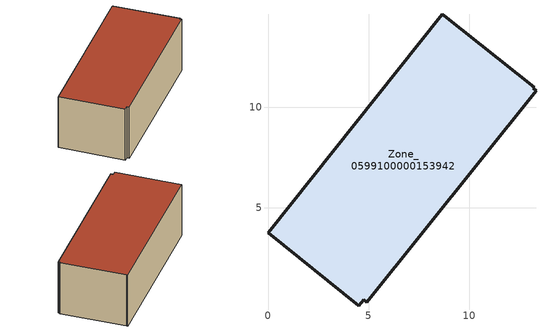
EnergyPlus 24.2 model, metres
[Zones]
Zone_0599100000153942
 floor ground (C_G): 13.2,10.94 13.33,10.83 4.92,0.29 4.76,0.43 4.52,0.14 0,3.75 8.67,14.62 8.76,14.54 13.26,11.01 z0.42
 wall outside (C_F): 8.76,14.54 8.67,14.62 0,3.75 4.52,0.14 4.76,0.43 4.92,0.29 13.33,10.83 13.2,10.94 13.26,11.01 8.76,14.54 z0.42:5.43
 roof outside (C_R): 13.33,10.83 13.2,10.94 13.26,11.01 8.76,14.54 8.67,14.62 0,3.75 4.52,0.14 4.76,0.43 4.92,0.29 z5.43
[BUILDING]
Pand.0599100000153942: North Axis=0; Terrain=City; Loads Convergence Tolerance Value=0.04; Temperature Convergence Tolerance Value=0.4; Solar Distribution=FullExterior; Maximum Number of Warmup Days=25; Minimum Number of Warmup Days=1
[Site:Location]
Rotterdam.The.Hague.AP_ZH_NLD Design_Conditions: Latitude=51.96; Longitude=4.45; Time Zone=1; Elevation=-4.5
[SITE:GROUNDTEMPERATURE:BUILDINGSURFACE]
18, 18, 18, 18, 18, 18, 18, 18, 18, 18, 18, 18
[MATERIAL] Thermal Absorptance=0.9; Solar Absorptance=0.7; Visible Absorptance=0.7
Name | Roughness | Thickness | Conductivity | Density | Specific Heat
G.TI.1975-1991 | MediumSmooth | 0.15 | 0.288461 | 540 | 1210
F.TI.1975-1991 | Rough | 0.3 | 0.230769 | 1920 | 840
R.TI.1975-1991 | MediumRough | 0.2 | 0.153846 | 1500 | 1000
[CONSTRUCTION]
C_G: G.TI.1975-1991
C_F: F.TI.1975-1991
C_R: R.TI.1975-1991
[ZONE]
Zone_0599100000153942: Type=1; Multiplier=1; Ceiling Height=Autocalculate; Volume=Autocalculate; Floor Area=autocalculate; Part of Total Floor Area=Yes
[ZONEINFILTRATION:DESIGNFLOWRATE]
Infil_Zone_0599100000153942: Zone or ZoneList or Space or SpaceList=Zone_0599100000153942; Schedule=AlwaysOn; Design Flow Rate Calculation Method=Flow/Area; Flow Rate per Floor Area=0.003; Constant Term Coefficient=1; Temperature Term Coefficient=0; Velocity Term Coefficient=0; Velocity Squared Term Coefficient=0
[HVACTEMPLATE:ZONE:IDEALLOADSAIRSYSTEM]
Zone_0599100000153942: Maximum Heating Supply Air Temperature=50; Minimum Cooling Supply Air Temperature=13; Maximum Heating Supply Air Humidity Ratio=0.0156; Minimum Cooling Supply Air Humidity Ratio=0.0077; Heating Limit=NoLimit; Cooling Limit=NoLimit; Dehumidification Control Type=ConstantSensibleHeatRatio; Cooling Sensible Heat Ratio=0.7; Dehumidification Setpoint=60; Humidification Control Type=None; Humidification Setpoint=30; Outdoor Air Method=None; Outdoor Air Flow Rate per Person=0.00944; Outdoor Air Flow Rate per Zone Floor Area=0; Outdoor Air Flow Rate per Zone=0; Demand Controlled Ventilation Type=None; Outdoor Air Economizer Type=NoEconomizer; Heat Recovery Type=None; Sensible Heat Recovery Effectiveness=0.7; Latent Heat Recovery Effectiveness=0.65
[ZONECONTROL:THERMOSTAT]
ThermostatControl_Zone_0599100000153942: Zone or ZoneList=Zone_0599100000153942; Control Type Schedule=DualSetpointControlType; Control 1=Thermostat_Zone_0599100000153942; Temperature Difference Between Cutout And Setpoint=0
[THERMOSTATSETPOINT:DUALSETPOINT]
Thermostat_Zone_0599100000153942: Heating Setpoint Temperature Schedule=HeatingSetpoint_Zone_0599100000153942; Cooling Setpoint Temperature Schedule=CoolingSetpoint_Zone_0599100000153942
[SCHEDULE:COMPACT]
HeatingSetpoint_Zone_0599100000153942: Through: 12/31, For: AllDays, Until: 24:00, 21
CoolingSetpoint_Zone_0599100000153942: Through: 12/31, For: AllDays, Until: 24:00, 24
DualSetpointControlType: Through: 12/31, For: AllDays, Until: 24:00, 4
AlwaysOn: Through: 12/31, For: AllDays, Until: 24:00, 1
